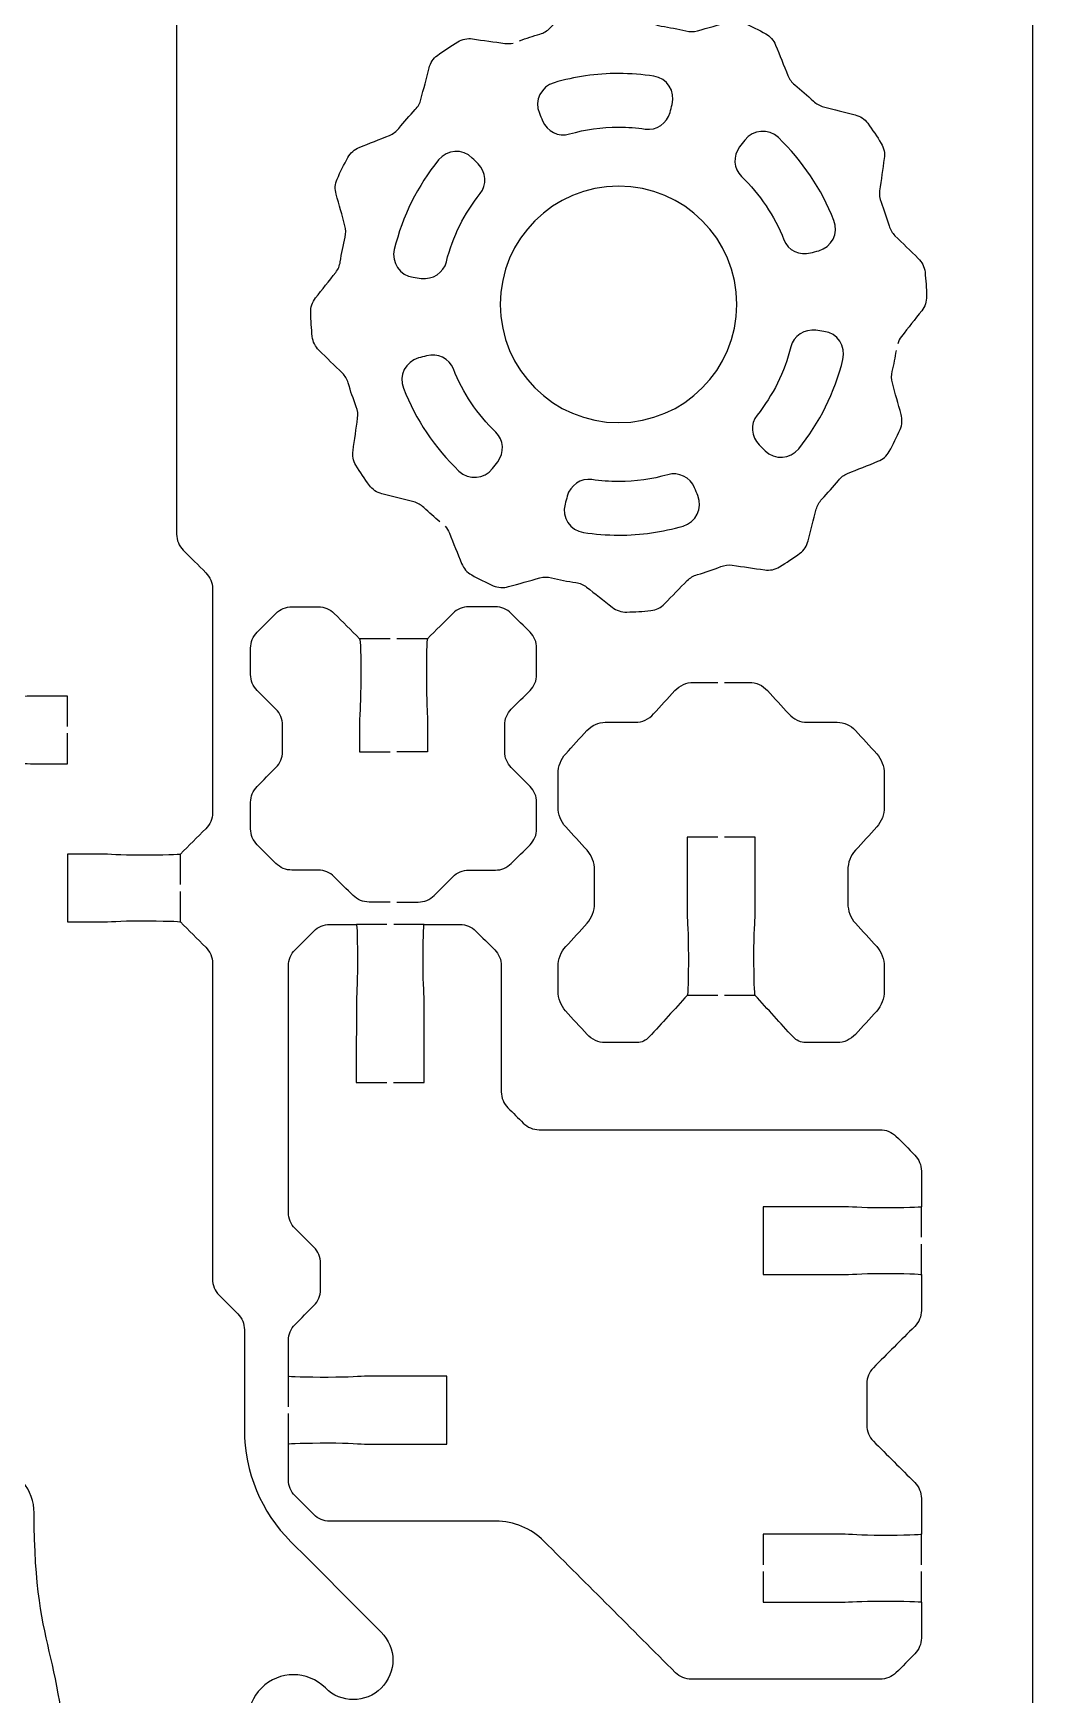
# Model space of a CAD drawing. Extents: x 0 to 265, y 230 to 450.
# Drawn here: x 220.8 to 265, y 284.6 to 358.2 of the extents above; entities that cross this region are included whole.
import ezdxf

# ---------------------------------------------------------------- set-up
doc = ezdxf.new("R2010")
doc.units = 0
doc.header["$MEASUREMENT"] = 0
doc.layers.add('DEFAULT', color=18, linetype='CONTINUOUS')

msp = doc.modelspace()

# ---------------------------------------------------------------- linework, layer by layer
at = {"layer": 'DEFAULT', "color": 1}
for points in [[(265, 242.15), (265, 437.85)], [(236.569, 331.361), (235.218, 331.361)], [(238.22, 331.361), (236.869, 331.361)], [(227.291, 320.478), (227.291, 321.829)], [(227.291, 318.827), (227.291, 320.178)], [(236.425, 318.714), (235.073, 318.714)], [(238.072, 318.714), (236.724, 318.714)], [(251.065, 315.574), (249.714, 315.574)], [(252.716, 315.574), (251.365, 315.574)], [(260.071, 304.864), (260.071, 306.215)], [(260.071, 303.213), (260.071, 304.564)], [(232.071, 297.364), (232.071, 298.715)], [(232.071, 295.713), (232.071, 297.064)], [(260.071, 290.368), (260.071, 291.719)], [(260.071, 288.717), (260.071, 290.068)]]:
    msp.add_lwpolyline(points, dxfattribs=at)
for points, knots in [([(222.289, 327.477), (222.289, 327.926), (222.289, 328.375), (222.289, 328.824), (221.79, 328.824), (221.292, 328.824), (220.793, 328.824), (220.458, 328.831), (220.006, 328.775), (219.04, 328.775), (218.077, 328.775), (217.29, 328.803), (217.29, 328.828), (216.916, 329.201), (216.542, 329.573), (216.168, 329.946), (215.981, 330.137), (215.875, 330.391), (215.875, 330.655), (215.876, 339.297), (215.878, 347.939), (215.879, 356.581), (215.879, 358.736), (215.007, 360.793), (213.473, 362.303), (211.645, 364.099), (210.693, 366.603), (210.693, 369.165), (210.693, 375.245), (210.693, 381.326), (210.693, 387.407), (210.693, 396.237), (220.214, 405.945), (220.211, 411.731), (220.214, 412.38), (220.214, 420.229), (220.211, 422.131), (220.211, 422.399), (220.317, 422.649), (220.504, 422.84), (220.539, 422.874), (220.574, 422.908), (220.61, 422.942), (220.797, 423.132), (221.051, 423.238), (221.319, 423.238), (225.249, 423.238), (229.179, 423.238), (233.108, 423.238), (233.373, 423.238), (233.627, 423.132), (233.814, 422.945), (233.849, 422.91), (233.885, 422.875), (233.92, 422.84), (234.107, 422.653), (234.213, 422.399), (234.213, 422.131), (234.213, 421.165), (234.213, 420.2), (234.213, 419.234), (234.206, 419.206), (233.426, 419.185), (232.463, 419.181), (231.496, 419.185), (231.052, 419.234), (230.713, 419.234), (229.548, 419.234), (228.382, 419.234), (227.217, 419.234), (227.217, 418.784), (227.217, 418.334), (227.217, 417.883)], [0, 0, 0, 0, 3.82, 3.82, 3.82, 8.06, 8.06, 8.06, 9.06, 9.06, 9.06, 10.06, 10.06, 10.06, 14.550134, 14.550134, 14.550134, 15.550134, 15.550134, 15.550134, 89.040134, 89.040134, 89.040134, 90.040134, 90.040134, 90.040134, 91.040134, 91.040134, 91.040134, 142.750134, 142.750134, 142.750134, 143.750134, 143.750134, 143.750134, 144.750134, 144.750134, 144.750134, 145.750134, 145.750134, 145.750134, 146.167387, 146.167387, 146.167387, 147.167387, 147.167387, 147.167387, 180.587387, 180.587387, 180.587387, 181.587387, 181.587387, 181.587387, 182.011651, 182.011651, 182.011651, 183.011651, 183.011651, 183.011651, 191.221651, 191.221651, 191.221651, 192.221651, 192.221651, 192.221651, 193.221651, 193.221651, 193.221651, 203.131651, 203.131651, 203.131651, 206.961651, 206.961651, 206.961651, 206.961651]), ([(227.214, 417.583), (227.214, 417.133), (227.214, 416.683), (227.214, 416.232), (228.38, 416.232), (229.547, 416.232), (230.713, 416.232), (231.048, 416.232), (231.496, 416.282), (232.466, 416.282), (233.433, 416.278), (234.216, 416.26), (234.216, 416.229), (234.216, 414.73), (234.216, 413.232), (234.216, 411.734), (234.209, 411.702), (233.43, 411.685), (232.463, 411.685), (231.496, 411.685), (231.048, 411.734), (230.713, 411.734), (229.547, 411.734), (228.38, 411.734), (227.214, 411.734), (227.214, 410.733), (227.214, 409.733), (227.214, 408.732), (228.381, 408.732), (229.549, 408.732), (230.717, 408.732), (231.048, 408.732), (231.496, 408.781), (232.463, 408.781), (233.433, 408.781), (234.216, 408.757), (234.216, 408.732), (234.216, 402.368), (222.31, 391.912), (222.31, 388.909), (222.299, 388.881), (221.52, 388.86), (220.56, 388.857), (219.594, 388.86), (219.146, 388.909), (218.81, 388.909), (218.309, 388.909), (217.809, 388.909), (217.308, 388.909), (217.309, 387.909), (217.31, 386.908), (217.311, 385.907), (217.81, 385.907), (218.308, 385.907), (218.807, 385.907), (219.146, 385.907), (219.594, 385.957), (220.56, 385.953), (221.523, 385.957), (222.306, 385.939), (222.306, 385.907), (222.68, 385.533), (223.054, 385.159), (223.428, 384.786), (223.615, 384.595), (223.721, 384.341), (223.721, 384.076), (223.722, 378.788), (223.723, 373.5), (223.725, 368.212), (223.725, 366.663), (224.345, 365.178), (225.45, 364.088), (226.554, 362.998), (227.122, 361.474), (227.122, 359.922), (227.122, 351.944), (227.122, 343.967), (227.122, 335.989), (227.122, 335.725), (227.228, 335.467), (227.415, 335.28), (227.747, 334.947), (228.08, 334.615), (228.413, 334.282), (228.6, 334.095), (228.706, 333.841), (228.706, 333.576), (228.706, 330.27), (228.706, 326.963), (228.706, 323.656), (228.706, 323.392), (228.6, 323.138), (228.413, 322.947), (228.039, 322.574), (227.665, 322.202), (227.291, 321.829), (227.284, 321.797), (226.505, 321.779), (225.538, 321.779), (224.571, 321.779), (224.123, 321.825), (223.788, 321.829), (223.29, 321.829), (222.791, 321.829), (222.292, 321.829), (222.291, 320.828), (222.29, 319.827), (222.289, 318.827), (222.79, 318.825), (223.291, 318.824), (223.792, 318.823), (224.123, 318.823), (224.571, 318.876), (225.538, 318.876), (226.508, 318.876), (227.291, 318.851), (227.291, 318.827), (227.665, 318.453), (228.039, 318.079), (228.413, 317.705), (228.6, 317.514), (228.706, 317.26), (228.706, 316.996), (228.706, 312.336), (228.706, 307.675), (228.706, 303.015), (228.706, 302.751), (228.812, 302.497), (228.999, 302.31), (229.275, 302.033), (229.551, 301.757), (229.828, 301.481), (230.015, 301.29), (230.12, 301.036), (230.12, 300.771), (230.12, 299.295), (230.12, 297.818), (230.12, 296.341), (230.12, 294.485), (230.858, 292.707), (232.17, 291.391), (233.505, 290.056), (234.839, 288.722), (236.174, 287.387), (236.859, 286.703), (236.859, 285.599), (236.174, 284.911), (235.493, 284.233), (234.386, 284.23), (233.701, 284.914), (232.918, 285.697), (231.652, 285.697), (230.872, 284.911), (230.092, 284.131), (230.096, 282.868), (230.872, 282.085), (231.616, 281.34), (232.287, 280.815), (232.287, 279.245), (232.279, 279.213), (231.503, 279.196), (230.537, 279.196), (229.57, 279.196), (229.122, 279.241), (228.787, 279.245), (228.288, 279.244), (227.79, 279.243), (227.291, 279.241), (227.291, 278.791), (227.291, 278.341), (227.291, 277.89)], [0, 0, 0, 0, 3.83, 3.83, 3.83, 13.75, 13.75, 13.75, 14.75, 14.75, 14.75, 15.75, 15.75, 15.75, 28.49, 28.49, 28.49, 29.49, 29.49, 29.49, 30.49, 30.49, 30.49, 40.41, 40.41, 40.41, 48.92, 48.92, 48.92, 58.85, 58.85, 58.85, 59.85, 59.85, 59.85, 60.85, 60.85, 60.85, 61.85, 61.85, 61.85, 62.85, 62.85, 62.85, 63.85, 63.85, 63.85, 68.11, 68.11, 68.11, 76.620006, 76.620006, 76.620006, 80.860006, 80.860006, 80.860006, 81.860006, 81.860006, 81.860006, 82.860006, 82.860006, 82.860006, 87.357205, 87.357205, 87.357205, 88.357205, 88.357205, 88.357205, 133.327206, 133.327206, 133.327206, 134.327206, 134.327206, 134.327206, 135.327206, 135.327206, 135.327206, 203.167206, 203.167206, 203.167206, 204.167206, 204.167206, 204.167206, 208.16943, 208.16943, 208.16943, 209.16943, 209.16943, 209.16943, 237.28943, 237.28943, 237.28943, 238.28943, 238.28943, 238.28943, 242.779564, 242.779564, 242.779564, 243.779564, 243.779564, 243.779564, 244.779564, 244.779564, 244.779564, 249.019564, 249.019564, 249.019564, 257.52957, 257.52957, 257.52957, 261.789582, 261.789582, 261.789582, 262.789582, 262.789582, 262.789582, 263.789582, 263.789582, 263.789582, 268.286781, 268.286781, 268.286781, 269.286781, 269.286781, 269.286781, 308.916781, 308.916781, 308.916781, 309.916781, 309.916781, 309.916781, 313.240183, 313.240183, 313.240183, 314.240183, 314.240183, 314.240183, 326.800183, 326.800183, 326.800183, 327.800183, 327.800183, 327.800183, 343.851507, 343.851507, 343.851507, 344.851507, 344.851507, 344.851507, 345.851507, 345.851507, 345.851507, 346.851507, 346.851507, 346.851507, 347.851507, 347.851507, 347.851507, 348.851507, 348.851507, 348.851507, 349.851507, 349.851507, 349.851507, 350.851507, 350.851507, 350.851507, 355.091518, 355.091518, 355.091518, 358.921518, 358.921518, 358.921518, 358.921518]), ([(242.298, 357.83), (242.591, 357.943), (242.891, 358.041), (243.198, 358.13), (243.36, 358.179), (243.512, 358.267), (243.635, 358.387), (243.973, 358.733), (244.31, 359.079), (244.648, 359.424), (244.807, 359.59), (245.022, 359.696), (245.251, 359.721), (245.604, 359.759), (245.96, 359.781), (246.32, 359.791), (246.549, 359.798), (246.779, 359.717), (246.959, 359.572), (247.336, 359.276), (247.714, 358.98), (248.091, 358.683), (248.229, 358.574), (248.391, 358.507), (248.564, 358.482), (248.931, 358.426), (249.294, 358.355), (249.65, 358.267), (249.82, 358.225), (249.996, 358.225), (250.162, 358.274), (250.625, 358.404), (251.088, 358.533), (251.552, 358.662), (251.774, 358.726), (252.014, 358.712), (252.222, 358.616), (252.55, 358.472), (252.871, 358.313), (253.185, 358.14), (253.383, 358.031), (253.538, 357.854), (253.623, 357.643), (253.804, 357.192), (253.985, 356.742), (254.166, 356.292), (254.229, 356.133), (254.335, 355.995), (254.469, 355.886), (254.755, 355.657), (255.034, 355.417), (255.298, 355.159), (255.425, 355.043), (255.573, 354.955), (255.743, 354.912), (256.207, 354.794), (256.672, 354.675), (257.136, 354.556), (257.362, 354.5), (257.563, 354.369), (257.697, 354.182), (257.909, 353.893), (258.11, 353.593), (258.297, 353.286), (258.417, 353.088), (258.463, 352.856), (258.427, 352.626), (258.36, 352.149), (258.293, 351.671), (258.226, 351.194), (258.202, 351.025), (258.226, 350.852), (258.286, 350.69), (258.42, 350.347), (258.54, 349.998), (258.646, 349.642), (258.692, 349.476), (258.78, 349.324), (258.904, 349.204), (259.247, 348.869), (259.59, 348.534), (259.934, 348.199), (260.1, 348.037), (260.209, 347.825), (260.234, 347.596), (260.269, 347.243), (260.294, 346.883), (260.301, 346.523), (260.308, 346.29), (260.227, 346.065), (260.085, 345.881), (259.788, 345.504), (259.49, 345.126), (259.193, 344.749), (259.119, 344.654), (259.062, 344.541), (259.027, 344.424)], [0, 0, 0, 0, 1, 1, 1, 2, 2, 2, 6.108589, 6.108589, 6.108589, 7.108589, 7.108589, 7.108589, 8.108589, 8.108589, 8.108589, 9.108589, 9.108589, 9.108589, 13.189581, 13.189581, 13.189581, 14.189581, 14.189581, 14.189581, 15.189581, 15.189581, 15.189581, 16.189581, 16.189581, 16.189581, 20.280253, 20.280253, 20.280253, 21.280253, 21.280253, 21.280253, 22.280253, 22.280253, 22.280253, 23.280253, 23.280253, 23.280253, 27.408267, 27.408267, 27.408267, 28.408267, 28.408267, 28.408267, 29.408267, 29.408267, 29.408267, 30.408267, 30.408267, 30.408267, 34.48535, 34.48535, 34.48535, 35.48535, 35.48535, 35.48535, 36.48535, 36.48535, 36.48535, 37.48535, 37.48535, 37.48535, 41.585167, 41.585167, 41.585167, 42.585167, 42.585167, 42.585167, 43.585167, 43.585167, 43.585167, 44.585167, 44.585167, 44.585167, 48.665473, 48.665473, 48.665473, 49.665473, 49.665473, 49.665473, 50.665473, 50.665473, 50.665473, 51.665473, 51.665473, 51.665473, 55.752648, 55.752648, 55.752648, 56.752648, 56.752648, 56.752648, 56.752648]), ([(238.771, 336.536), (238.524, 336.741), (238.284, 336.952), (238.054, 337.171), (237.927, 337.291), (237.779, 337.379), (237.61, 337.422), (237.142, 337.54), (236.674, 337.659), (236.206, 337.778), (235.984, 337.834), (235.786, 337.965), (235.649, 338.152), (235.44, 338.441), (235.239, 338.737), (235.052, 339.044), (234.936, 339.238), (234.894, 339.471), (234.925, 339.697), (234.994, 340.173), (235.062, 340.649), (235.13, 341.126), (235.155, 341.299), (235.13, 341.471), (235.07, 341.63), (234.936, 341.976), (234.816, 342.325), (234.71, 342.685), (234.664, 342.851), (234.576, 343.003), (234.453, 343.122), (234.108, 343.459), (233.763, 343.795), (233.419, 344.131), (233.253, 344.294), (233.144, 344.509), (233.123, 344.738), (233.084, 345.091), (233.059, 345.447), (233.052, 345.804), (233.045, 346.036), (233.126, 346.262), (233.267, 346.446), (233.565, 346.823), (233.862, 347.201), (234.16, 347.578), (234.269, 347.716), (234.336, 347.878), (234.361, 348.047), (234.417, 348.414), (234.488, 348.781), (234.576, 349.137), (234.618, 349.307), (234.618, 349.48), (234.569, 349.645), (234.44, 350.111), (234.31, 350.577), (234.181, 351.042), (234.117, 351.261), (234.128, 351.497), (234.223, 351.706), (234.368, 352.037), (234.527, 352.358), (234.7, 352.672), (234.809, 352.873), (234.989, 353.025), (235.2, 353.11), (235.646, 353.288), (236.092, 353.467), (236.537, 353.646), (236.7, 353.713), (236.841, 353.819), (236.95, 353.956), (237.18, 354.242), (237.427, 354.521), (237.68, 354.789), (237.8, 354.912), (237.889, 355.064), (237.931, 355.233), (238.051, 355.699), (238.171, 356.165), (238.291, 356.63), (238.347, 356.853), (238.474, 357.05), (238.658, 357.184), (238.951, 357.399), (239.25, 357.6), (239.557, 357.787), (239.755, 357.907), (239.988, 357.95), (240.213, 357.918), (240.69, 357.85), (241.166, 357.782), (241.642, 357.713), (241.766, 357.696), (241.893, 357.703), (242.016, 357.731)], [0, 0, 0, 0, 1, 1, 1, 2, 2, 2, 6.106154, 6.106154, 6.106154, 7.106154, 7.106154, 7.106154, 8.106154, 8.106154, 8.106154, 9.106154, 9.106154, 9.106154, 13.197474, 13.197474, 13.197474, 14.197474, 14.197474, 14.197474, 15.197474, 15.197474, 15.197474, 16.197474, 16.197474, 16.197474, 20.291921, 20.291921, 20.291921, 21.291921, 21.291921, 21.291921, 22.291921, 22.291921, 22.291921, 23.291921, 23.291921, 23.291921, 27.379097, 27.379097, 27.379097, 28.379097, 28.379097, 28.379097, 29.379097, 29.379097, 29.379097, 30.379097, 30.379097, 30.379097, 34.489036, 34.489036, 34.489036, 35.489036, 35.489036, 35.489036, 36.489036, 36.489036, 36.489036, 37.489036, 37.489036, 37.489036, 41.572478, 41.572478, 41.572478, 42.572478, 42.572478, 42.572478, 43.572478, 43.572478, 43.572478, 44.572478, 44.572478, 44.572478, 48.661732, 48.661732, 48.661732, 49.661732, 49.661732, 49.661732, 50.661732, 50.661732, 50.661732, 51.661732, 51.661732, 51.661732, 55.753052, 55.753052, 55.753052, 56.753052, 56.753052, 56.753052, 56.753052]), ([(248.234, 356.266), (248.822, 356.176), (249.201, 355.592), (249.047, 355.017), (249.015, 354.897), (248.982, 354.777), (248.95, 354.657), (248.82, 354.173), (248.351, 353.852), (247.854, 353.926), (247.471, 353.984), (247.078, 354.013), (246.678, 354.013), (245.924, 354.013), (245.195, 353.908), (244.505, 353.708), (244.019, 353.567), (243.505, 353.818), (243.312, 354.286), (243.264, 354.401), (243.217, 354.516), (243.169, 354.631), (242.94, 355.185), (243.247, 355.81), (243.822, 355.978), (244.729, 356.243), (245.686, 356.384), (246.678, 356.384), (247.207, 356.384), (247.727, 356.344), (248.234, 356.266)], [1, 1, 1, 1, 2, 2, 2, 3.054936, 3.054936, 3.054936, 4.054936, 4.054936, 4.054936, 5.054936, 5.054936, 5.054936, 6.054936, 6.054936, 6.054936, 7.054936, 7.054936, 7.054936, 8.112171, 8.112171, 8.112171, 9.112171, 9.112171, 9.112171, 10.112171, 10.112171, 10.112171, 11.112171, 11.112171, 11.112171, 11.112171]), ([(253.746, 353.544), (254.811, 352.524), (255.655, 351.275), (256.2, 349.875), (256.418, 349.317), (256.107, 348.692), (255.528, 348.537), (255.41, 348.505), (255.291, 348.473), (255.172, 348.442), (254.688, 348.312), (254.169, 348.554), (253.987, 349.022), (253.571, 350.09), (252.926, 351.045), (252.112, 351.826), (251.751, 352.172), (251.724, 352.742), (252.029, 353.139), (252.104, 353.237), (252.179, 353.335), (252.254, 353.433), (252.619, 353.907), (253.314, 353.957), (253.746, 353.544)], [1, 1, 1, 1, 2, 2, 2, 3, 3, 3, 4.0445, 4.0445, 4.0445, 5.0445, 5.0445, 5.0445, 6.0445, 6.0445, 6.0445, 7.0445, 7.0445, 7.0445, 8.095764, 8.095764, 8.095764, 9.095764, 9.095764, 9.095764, 9.095764]), ([(240.2, 352.642), (240.287, 352.555), (240.375, 352.467), (240.462, 352.38), (240.816, 352.026), (240.863, 351.458), (240.55, 351.067), (239.851, 350.195), (239.335, 349.171), (239.058, 348.053), (238.936, 347.56), (238.448, 347.249), (237.945, 347.315), (237.828, 347.33), (237.71, 347.346), (237.593, 347.361), (236.999, 347.439), (236.609, 348.018), (236.752, 348.6), (237.11, 350.07), (237.788, 351.415), (238.708, 352.559), (239.082, 353.024), (239.778, 353.065), (240.2, 352.642)], [0, 0, 0, 0, 1.050761, 1.050761, 1.050761, 2.050761, 2.050761, 2.050761, 3.050761, 3.050761, 3.050761, 4.050761, 4.050761, 4.050761, 5.055339, 5.055339, 5.055339, 6.055339, 6.055339, 6.055339, 7.055339, 7.055339, 7.055339, 8.055339, 8.055339, 8.055339, 8.055339]), ([(251.91, 346.164), (251.91, 343.275), (249.567, 340.929), (246.678, 340.929), (243.785, 340.929), (241.443, 343.275), (241.443, 346.164), (241.443, 349.057), (243.785, 351.399), (246.678, 351.399), (249.567, 351.399), (251.91, 349.057), (251.91, 346.164)], [1, 1, 1, 1, 2, 2, 2, 3, 3, 3, 4, 4, 4, 5, 5, 5, 5]), ([(255.408, 345.015), (255.526, 345), (255.644, 344.984), (255.761, 344.969), (256.355, 344.89), (256.744, 344.312), (256.602, 343.73), (256.243, 342.259), (255.566, 340.913), (254.648, 339.769), (254.274, 339.304), (253.579, 339.263), (253.156, 339.685), (253.068, 339.773), (252.98, 339.861), (252.892, 339.949), (252.537, 340.302), (252.49, 340.871), (252.803, 341.262), (253.502, 342.135), (254.018, 343.16), (254.295, 344.279), (254.416, 344.771), (254.905, 345.082), (255.408, 345.015)], [0, 0, 0, 0, 1.010657, 1.010657, 1.010657, 2.010657, 2.010657, 2.010657, 3.010657, 3.010657, 3.010657, 4.010657, 4.010657, 4.010657, 5.069198, 5.069198, 5.069198, 6.069198, 6.069198, 6.069198, 7.069198, 7.069198, 7.069198, 8.069198, 8.069198, 8.069198, 8.069198]), ([(239.611, 338.787), (238.544, 339.806), (237.699, 341.055), (237.155, 342.454), (236.938, 343.012), (237.248, 343.636), (237.827, 343.792), (237.945, 343.823), (238.063, 343.855), (238.181, 343.887), (238.665, 344.016), (239.185, 343.774), (239.368, 343.307), (239.785, 342.24), (240.43, 341.287), (241.244, 340.506), (241.605, 340.16), (241.632, 339.59), (241.328, 339.193), (241.252, 339.095), (241.177, 338.997), (241.101, 338.898), (240.737, 338.424), (240.043, 338.374), (239.611, 338.787)], [1, 1, 1, 1, 2, 2, 2, 3, 3, 3, 4.038446, 4.038446, 4.038446, 5.038446, 5.038446, 5.038446, 6.038446, 6.038446, 6.038446, 7.038446, 7.038446, 7.038446, 8.091905, 8.091905, 8.091905, 9.091905, 9.091905, 9.091905, 9.091905]), ([(238.996, 336.339), (239.081, 336.25), (239.145, 336.148), (239.19, 336.035), (239.37, 335.587), (239.55, 335.139), (239.73, 334.691), (239.815, 334.476), (239.97, 334.296), (240.175, 334.187), (240.485, 334.017), (240.803, 333.859), (241.131, 333.71), (241.342, 333.619), (241.582, 333.605), (241.804, 333.668), (242.269, 333.797), (242.733, 333.927), (243.198, 334.056), (243.364, 334.102), (243.537, 334.102), (243.702, 334.063), (244.059, 333.975), (244.422, 333.904), (244.789, 333.851), (244.962, 333.823), (245.124, 333.756), (245.258, 333.65), (245.638, 333.353), (246.018, 333.055), (246.398, 332.758), (246.578, 332.613), (246.807, 332.536), (247.036, 332.543), (247.396, 332.55), (247.752, 332.574), (248.105, 332.61), (248.334, 332.634), (248.55, 332.744), (248.708, 332.91), (249.043, 333.253), (249.379, 333.596), (249.714, 333.94), (249.837, 334.063), (249.992, 334.155), (250.162, 334.201), (250.515, 334.303), (250.86, 334.419), (251.195, 334.553), (251.361, 334.617), (251.534, 334.642), (251.707, 334.617), (252.184, 334.548), (252.662, 334.478), (253.139, 334.409), (253.365, 334.377), (253.601, 334.423), (253.795, 334.543), (254.106, 334.73), (254.406, 334.931), (254.698, 335.146), (254.882, 335.28), (255.009, 335.478), (255.065, 335.7), (255.184, 336.167), (255.303, 336.634), (255.422, 337.101), (255.464, 337.266), (255.552, 337.418), (255.672, 337.542), (255.926, 337.81), (256.17, 338.088), (256.402, 338.374), (256.508, 338.508), (256.646, 338.614), (256.805, 338.677), (257.254, 338.857), (257.703, 339.037), (258.152, 339.217), (258.364, 339.302), (258.544, 339.454), (258.653, 339.655), (258.826, 339.969), (258.985, 340.293), (259.133, 340.625), (259.225, 340.833), (259.239, 341.069), (259.175, 341.292), (259.046, 341.756), (258.917, 342.221), (258.787, 342.685), (258.741, 342.851), (258.741, 343.027), (258.78, 343.197), (258.858, 343.503), (258.921, 343.814), (258.967, 344.128)], [0, 0, 0, 0, 1, 1, 1, 5.105728, 5.105728, 5.105728, 6.105728, 6.105728, 6.105728, 7.105728, 7.105728, 7.105728, 8.105728, 8.105728, 8.105728, 12.206033, 12.206033, 12.206033, 13.206033, 13.206033, 13.206033, 14.206033, 14.206033, 14.206033, 15.206033, 15.206033, 15.206033, 19.308934, 19.308934, 19.308934, 20.308934, 20.308934, 20.308934, 21.308934, 21.308934, 21.308934, 22.308934, 22.308934, 22.308934, 26.38924, 26.38924, 26.38924, 27.38924, 27.38924, 27.38924, 28.38924, 28.38924, 28.38924, 29.38924, 29.38924, 29.38924, 33.491886, 33.491886, 33.491886, 34.491886, 34.491886, 34.491886, 35.491886, 35.491886, 35.491886, 36.491886, 36.491886, 36.491886, 40.588348, 40.588348, 40.588348, 41.588348, 41.588348, 41.588348, 42.588348, 42.588348, 42.588348, 43.588348, 43.588348, 43.588348, 47.703357, 47.703357, 47.703357, 48.703357, 48.703357, 48.703357, 49.703357, 49.703357, 49.703357, 50.703357, 50.703357, 50.703357, 54.803662, 54.803662, 54.803662, 55.803662, 55.803662, 55.803662, 56.803662, 56.803662, 56.803662, 56.803662]), ([(245.119, 336.066), (244.531, 336.156), (244.152, 336.74), (244.306, 337.315), (244.338, 337.435), (244.37, 337.554), (244.402, 337.673), (244.532, 338.157), (245.001, 338.479), (245.497, 338.405), (245.882, 338.347), (246.277, 338.318), (246.678, 338.318), (247.43, 338.318), (248.159, 338.425), (248.848, 338.623), (249.335, 338.763), (249.847, 338.511), (250.04, 338.044), (250.088, 337.928), (250.136, 337.813), (250.183, 337.697), (250.413, 337.143), (250.104, 336.516), (249.528, 336.349), (248.623, 336.088), (247.666, 335.948), (246.678, 335.948), (246.149, 335.948), (245.628, 335.988), (245.119, 336.066)], [1, 1, 1, 1, 2, 2, 2, 3.050813, 3.050813, 3.050813, 4.050813, 4.050813, 4.050813, 5.050813, 5.050813, 5.050813, 6.050813, 6.050813, 6.050813, 7.050813, 7.050813, 7.050813, 8.112509, 8.112509, 8.112509, 9.112509, 9.112509, 9.112509, 10.112509, 10.112509, 10.112509, 11.112509, 11.112509, 11.112509, 11.112509]), ([(236.569, 319.705), (236.258, 319.705), (235.946, 319.705), (235.634, 319.705), (235.37, 319.705), (235.112, 319.811), (234.925, 319.998), (234.649, 320.274), (234.373, 320.551), (234.096, 320.827), (233.909, 321.014), (233.655, 321.12), (233.391, 321.12), (233.001, 321.12), (232.612, 321.12), (232.223, 321.12), (231.958, 321.12), (231.701, 321.226), (231.514, 321.413), (231.238, 321.689), (230.961, 321.965), (230.685, 322.242), (230.498, 322.429), (230.392, 322.683), (230.392, 322.951), (230.392, 323.341), (230.392, 323.731), (230.392, 324.122), (230.392, 324.386), (230.498, 324.64), (230.685, 324.827), (230.961, 325.104), (231.238, 325.38), (231.514, 325.656), (231.701, 325.843), (231.807, 326.097), (231.807, 326.366), (231.807, 326.756), (231.807, 327.146), (231.807, 327.537), (231.807, 327.801), (231.701, 328.055), (231.514, 328.242), (231.238, 328.519), (230.961, 328.795), (230.685, 329.071), (230.498, 329.258), (230.392, 329.512), (230.392, 329.78), (230.392, 330.17), (230.392, 330.559), (230.392, 330.948), (230.392, 331.213), (230.498, 331.467), (230.685, 331.654), (230.961, 331.93), (231.238, 332.206), (231.514, 332.483), (231.701, 332.67), (231.958, 332.775), (232.223, 332.775), (232.612, 332.775), (233.001, 332.775), (233.391, 332.775), (233.655, 332.775), (233.909, 332.67), (234.096, 332.483), (234.47, 332.109), (234.844, 331.735), (235.218, 331.361), (235.257, 331.322), (235.271, 330.578), (235.271, 329.611), (235.271, 328.644), (235.218, 327.953), (235.218, 327.861), (235.218, 327.362), (235.218, 326.862), (235.218, 326.362), (235.668, 326.362), (236.119, 326.362), (236.569, 326.362)], [0, 0, 0, 0, 2.65, 2.65, 2.65, 3.65, 3.65, 3.65, 6.973402, 6.973402, 6.973402, 7.973402, 7.973402, 7.973402, 11.283402, 11.283402, 11.283402, 12.283402, 12.283402, 12.283402, 15.606804, 15.606804, 15.606804, 16.606804, 16.606804, 16.606804, 19.926804, 19.926804, 19.926804, 20.926804, 20.926804, 20.926804, 24.250206, 24.250206, 24.250206, 25.250206, 25.250206, 25.250206, 28.570206, 28.570206, 28.570206, 29.570206, 29.570206, 29.570206, 32.893607, 32.893607, 32.893607, 33.893607, 33.893607, 33.893607, 37.203607, 37.203607, 37.203607, 38.203607, 38.203607, 38.203607, 41.527009, 41.527009, 41.527009, 42.527009, 42.527009, 42.527009, 45.837009, 45.837009, 45.837009, 46.837009, 46.837009, 46.837009, 51.334208, 51.334208, 51.334208, 52.334208, 52.334208, 52.334208, 53.334208, 53.334208, 53.334208, 57.584208, 57.584208, 57.584208, 61.414208, 61.414208, 61.414208, 61.414208]), ([(236.869, 319.705), (237.182, 319.705), (237.495, 319.705), (237.808, 319.705), (238.072, 319.705), (238.326, 319.811), (238.513, 319.998), (238.789, 320.274), (239.066, 320.551), (239.342, 320.827), (239.529, 321.014), (239.787, 321.12), (240.051, 321.12), (240.442, 321.12), (240.832, 321.12), (241.222, 321.12), (241.487, 321.12), (241.741, 321.226), (241.928, 321.413), (242.204, 321.689), (242.481, 321.965), (242.757, 322.242), (242.944, 322.429), (243.05, 322.683), (243.05, 322.951), (243.05, 323.341), (243.05, 323.731), (243.05, 324.122), (243.05, 324.386), (242.944, 324.64), (242.757, 324.827), (242.481, 325.104), (242.204, 325.38), (241.928, 325.656), (241.741, 325.843), (241.635, 326.097), (241.635, 326.366), (241.635, 326.756), (241.635, 327.146), (241.635, 327.537), (241.635, 327.801), (241.741, 328.055), (241.928, 328.242), (242.204, 328.519), (242.481, 328.795), (242.757, 329.071), (242.944, 329.258), (243.05, 329.512), (243.05, 329.78), (243.05, 330.17), (243.05, 330.559), (243.05, 330.948), (243.05, 331.213), (242.944, 331.467), (242.757, 331.654), (242.481, 331.93), (242.204, 332.206), (241.928, 332.483), (241.741, 332.67), (241.487, 332.775), (241.222, 332.775), (240.832, 332.775), (240.442, 332.775), (240.051, 332.775), (239.787, 332.775), (239.529, 332.67), (239.342, 332.483), (238.968, 332.109), (238.594, 331.735), (238.22, 331.361), (238.185, 331.322), (238.171, 330.578), (238.171, 329.611), (238.171, 328.644), (238.22, 327.953), (238.22, 327.861), (238.22, 327.362), (238.22, 326.862), (238.22, 326.362), (237.77, 326.362), (237.319, 326.362), (236.869, 326.362)], [0, 0, 0, 0, 2.66, 2.66, 2.66, 3.66, 3.66, 3.66, 6.983402, 6.983402, 6.983402, 7.983402, 7.983402, 7.983402, 11.303402, 11.303402, 11.303402, 12.303402, 12.303402, 12.303402, 15.626804, 15.626804, 15.626804, 16.626804, 16.626804, 16.626804, 19.946804, 19.946804, 19.946804, 20.946804, 20.946804, 20.946804, 24.270206, 24.270206, 24.270206, 25.270206, 25.270206, 25.270206, 28.590206, 28.590206, 28.590206, 29.590206, 29.590206, 29.590206, 32.913607, 32.913607, 32.913607, 33.913607, 33.913607, 33.913607, 37.223607, 37.223607, 37.223607, 38.223607, 38.223607, 38.223607, 41.547009, 41.547009, 41.547009, 42.547009, 42.547009, 42.547009, 45.867009, 45.867009, 45.867009, 46.867009, 46.867009, 46.867009, 51.364208, 51.364208, 51.364208, 52.364208, 52.364208, 52.364208, 53.364208, 53.364208, 53.364208, 57.614208, 57.614208, 57.614208, 61.444208, 61.444208, 61.444208, 61.444208]), ([(251.065, 322.573), (250.615, 322.573), (250.164, 322.573), (249.714, 322.573), (249.714, 321.407), (249.714, 320.24), (249.714, 319.074), (249.714, 318.982), (249.763, 318.29), (249.763, 317.324), (249.763, 316.357), (249.742, 315.574), (249.714, 315.574), (249.153, 314.96), (248.592, 314.346), (248.031, 313.733), (247.886, 313.574), (247.692, 313.486), (247.488, 313.486), (247.019, 313.486), (246.549, 313.486), (246.08, 313.486), (245.78, 313.486), (245.491, 313.616), (245.279, 313.849), (244.963, 314.195), (244.647, 314.54), (244.33, 314.886), (244.119, 315.119), (243.999, 315.436), (243.999, 315.765), (243.999, 316.127), (243.999, 316.489), (243.999, 316.851), (243.999, 317.183), (244.119, 317.497), (244.334, 317.733), (244.649, 318.078), (244.964, 318.422), (245.279, 318.767), (245.491, 319.003), (245.611, 319.321), (245.611, 319.652), (245.611, 320.14), (245.611, 320.628), (245.611, 321.116), (245.611, 321.448), (245.491, 321.765), (245.279, 321.998), (244.964, 322.343), (244.649, 322.687), (244.334, 323.032), (244.119, 323.268), (243.999, 323.582), (243.999, 323.914), (243.999, 324.403), (243.999, 324.892), (243.999, 325.381), (243.999, 325.713), (244.122, 326.03), (244.334, 326.267), (244.648, 326.61), (244.962, 326.953), (245.276, 327.297), (245.491, 327.533), (245.78, 327.664), (246.084, 327.664), (246.529, 327.664), (246.975, 327.664), (247.421, 327.664), (247.721, 327.664), (248.01, 327.794), (248.225, 328.031), (248.54, 328.375), (248.855, 328.72), (249.17, 329.064), (249.386, 329.301), (249.675, 329.431), (249.978, 329.431), (250.341, 329.431), (250.703, 329.431), (251.065, 329.431)], [0, 0, 0, 0, 3.83, 3.83, 3.83, 13.75, 13.75, 13.75, 14.75, 14.75, 14.75, 15.75, 15.75, 15.75, 22.82116, 22.82116, 22.82116, 23.82116, 23.82116, 23.82116, 27.81116, 27.81116, 27.81116, 28.81116, 28.81116, 28.81116, 32.796094, 32.796094, 32.796094, 33.796094, 33.796094, 33.796094, 36.876094, 36.876094, 36.876094, 37.876094, 37.876094, 37.876094, 41.8469, 41.8469, 41.8469, 42.8469, 42.8469, 42.8469, 46.9969, 46.9969, 46.9969, 47.9969, 47.9969, 47.9969, 51.967706, 51.967706, 51.967706, 52.967706, 52.967706, 52.967706, 57.127706, 57.127706, 57.127706, 58.127706, 58.127706, 58.127706, 62.084384, 62.084384, 62.084384, 63.084384, 63.084384, 63.084384, 66.874384, 66.874384, 66.874384, 67.874384, 67.874384, 67.874384, 71.84519, 71.84519, 71.84519, 72.84519, 72.84519, 72.84519, 75.92519, 75.92519, 75.92519, 75.92519]), ([(251.365, 329.431), (251.728, 329.431), (252.091, 329.431), (252.455, 329.431), (252.758, 329.431), (253.048, 329.301), (253.263, 329.068), (253.578, 328.722), (253.893, 328.376), (254.208, 328.031), (254.42, 327.794), (254.713, 327.664), (255.012, 327.664), (255.458, 327.664), (255.904, 327.664), (256.349, 327.664), (256.649, 327.664), (256.939, 327.533), (257.15, 327.3), (257.465, 326.956), (257.781, 326.611), (258.096, 326.267), (258.311, 326.03), (258.431, 325.713), (258.431, 325.381), (258.431, 324.892), (258.431, 324.403), (258.431, 323.914), (258.431, 323.582), (258.311, 323.268), (258.099, 323.032), (257.783, 322.687), (257.467, 322.343), (257.15, 321.998), (256.939, 321.765), (256.819, 321.448), (256.819, 321.12), (256.819, 320.631), (256.819, 320.141), (256.819, 319.652), (256.819, 319.321), (256.939, 319.003), (257.15, 318.767), (257.465, 318.422), (257.781, 318.078), (258.096, 317.733), (258.311, 317.497), (258.431, 317.183), (258.431, 316.851), (258.431, 316.49), (258.431, 316.129), (258.431, 315.768), (258.431, 315.436), (258.311, 315.119), (258.096, 314.883), (257.781, 314.538), (257.465, 314.194), (257.15, 313.849), (256.939, 313.616), (256.649, 313.486), (256.349, 313.486), (255.88, 313.486), (255.411, 313.486), (254.942, 313.486), (254.737, 313.486), (254.54, 313.574), (254.395, 313.733), (253.835, 314.346), (253.276, 314.96), (252.716, 315.574), (252.688, 315.574), (252.663, 316.357), (252.663, 317.324), (252.663, 318.29), (252.716, 318.982), (252.716, 319.074), (252.716, 320.24), (252.716, 321.407), (252.716, 322.573), (252.266, 322.573), (251.815, 322.573), (251.365, 322.573)], [0, 0, 0, 0, 3.09, 3.09, 3.09, 4.09, 4.09, 4.09, 8.068191, 8.068191, 8.068191, 9.068191, 9.068191, 9.068191, 12.858191, 12.858191, 12.858191, 13.858191, 13.858191, 13.858191, 17.828997, 17.828997, 17.828997, 18.828997, 18.828997, 18.828997, 22.988997, 22.988997, 22.988997, 23.988997, 23.988997, 23.988997, 27.966559, 27.966559, 27.966559, 28.966559, 28.966559, 28.966559, 33.126559, 33.126559, 33.126559, 34.126559, 34.126559, 34.126559, 38.097365, 38.097365, 38.097365, 39.097365, 39.097365, 39.097365, 42.167365, 42.167365, 42.167365, 43.167365, 43.167365, 43.167365, 47.138171, 47.138171, 47.138171, 48.138171, 48.138171, 48.138171, 52.128171, 52.128171, 52.128171, 53.128171, 53.128171, 53.128171, 60.192588, 60.192588, 60.192588, 61.192588, 61.192588, 61.192588, 62.192588, 62.192588, 62.192588, 72.112588, 72.112588, 72.112588, 75.942588, 75.942588, 75.942588, 75.942588]), ([(227.288, 277.59), (227.288, 277.141), (227.288, 276.692), (227.288, 276.243), (227.787, 276.243), (228.287, 276.243), (228.787, 276.243), (229.122, 276.239), (229.57, 276.292), (230.537, 276.292), (231.461, 276.292), (232.216, 276.271), (232.287, 276.243), (232.287, 275.767), (232.287, 275.29), (232.287, 274.814), (232.287, 273.223), (231.655, 271.699), (230.533, 270.574), (228.675, 268.713), (226.817, 266.853), (224.959, 264.993), (224.772, 264.806), (224.518, 264.703), (224.254, 264.703), (224.203, 264.703), (224.153, 264.703), (224.102, 264.703), (223.838, 264.703), (223.583, 264.806), (223.397, 264.996), (222.879, 265.514), (222.362, 266.031), (221.844, 266.549), (221.844, 266.591), (222.377, 267.155), (223.044, 267.819), (223.725, 268.503), (224.077, 268.785), (224.314, 269.025), (224.668, 269.378), (225.022, 269.731), (225.376, 270.083), (224.668, 270.791), (223.96, 271.499), (223.252, 272.207), (222.898, 271.853), (222.544, 271.499), (222.19, 271.145), (221.957, 270.909), (221.671, 270.56), (220.991, 269.872), (220.32, 269.208), (219.763, 268.679), (219.717, 268.679), (219.034, 269.363), (218.351, 270.046), (217.667, 270.729), (217.48, 270.916), (217.375, 271.17), (217.375, 271.434), (217.375, 271.484), (217.375, 271.533), (217.375, 271.583), (217.375, 271.851), (217.48, 272.105), (217.667, 272.292), (218.914, 273.539), (220.16, 274.787), (221.407, 276.035), (221.971, 276.596), (222.285, 277.358), (222.285, 278.155), (222.285, 278.518), (222.285, 278.882), (222.285, 279.245), (222.285, 286.671), (220.828, 285.99), (220.818, 292.661), (220.818, 293.677), (220.084, 294.587), (219.075, 294.714), (217.858, 294.866), (216.817, 293.921), (216.817, 292.732), (216.817, 291.871), (217.364, 291.137), (218.126, 290.858), (219.04, 290.523), (219.509, 289.507), (219.174, 288.594), (218.877, 287.782), (218.038, 287.274), (217.226, 287.468), (214.933, 288.012), (213.318, 290.255), (213.321, 292.732), (213.321, 299.057), (217.29, 300.898), (217.29, 309.245), (217.29, 310.107), (217.29, 310.969), (217.29, 311.831), (217.29, 312.096), (217.184, 312.35), (216.997, 312.54), (216.721, 312.815), (216.444, 313.09), (216.168, 313.366), (215.981, 313.556), (215.875, 313.81), (215.875, 314.075), (215.876, 317.381), (215.878, 320.688), (215.879, 323.995), (215.879, 324.259), (215.985, 324.513), (216.172, 324.704), (216.546, 325.078), (216.92, 325.452), (217.293, 325.826), (217.301, 325.854), (218.077, 325.875), (219.04, 325.875), (220.01, 325.875), (220.454, 325.829), (220.793, 325.826), (221.292, 325.826), (221.79, 325.826), (222.289, 325.826), (222.289, 326.276), (222.289, 326.727), (222.289, 327.177)], [0, 0, 0, 0, 3.82, 3.82, 3.82, 8.07, 8.07, 8.07, 9.07, 9.07, 9.07, 10.07, 10.07, 10.07, 14.12, 14.12, 14.12, 15.12, 15.12, 15.12, 37.478721, 37.478721, 37.478721, 38.478721, 38.478721, 38.478721, 38.908721, 38.908721, 38.908721, 39.908721, 39.908721, 39.908721, 46.131261, 46.131261, 46.131261, 47.131261, 47.131261, 47.131261, 48.131261, 48.131261, 48.131261, 52.380978, 52.380978, 52.380978, 60.894544, 60.894544, 60.894544, 65.151327, 65.151327, 65.151327, 66.151327, 66.151327, 66.151327, 67.151327, 67.151327, 67.151327, 75.367907, 75.367907, 75.367907, 76.367907, 76.367907, 76.367907, 76.787907, 76.787907, 76.787907, 77.787907, 77.787907, 77.787907, 92.785644, 92.785644, 92.785644, 93.785644, 93.785644, 93.785644, 96.875644, 96.875644, 96.875644, 97.875644, 97.875644, 97.875644, 98.875644, 98.875644, 98.875644, 99.875644, 99.875644, 99.875644, 100.875644, 100.875644, 100.875644, 101.875644, 101.875644, 101.875644, 102.875644, 102.875644, 102.875644, 103.885644, 103.885644, 103.885644, 104.885644, 104.885644, 104.885644, 112.215644, 112.215644, 112.215644, 113.215644, 113.215644, 113.215644, 116.531982, 116.531982, 116.531982, 117.531982, 117.531982, 117.531982, 145.651984, 145.651984, 145.651984, 146.651984, 146.651984, 146.651984, 151.149183, 151.149183, 151.149183, 152.149183, 152.149183, 152.149183, 153.149183, 153.149183, 153.149183, 157.389183, 157.389183, 157.389183, 161.219183, 161.219183, 161.219183, 161.219183]), ([(253.072, 290.068), (253.072, 289.617), (253.072, 289.165), (253.072, 288.714), (254.239, 288.714), (255.405, 288.714), (256.572, 288.714), (256.907, 288.714), (257.355, 288.763), (258.322, 288.763), (259.288, 288.763), (260.071, 288.742), (260.071, 288.714), (260.071, 288.184), (260.071, 287.655), (260.071, 287.126), (260.071, 286.861), (259.965, 286.607), (259.779, 286.42), (259.502, 286.144), (259.226, 285.868), (258.949, 285.591), (258.762, 285.404), (258.509, 285.299), (258.244, 285.299), (255.463, 285.299), (252.682, 285.299), (249.901, 285.299), (249.636, 285.299), (249.382, 285.404), (249.195, 285.591), (247.253, 287.534), (245.31, 289.477), (243.367, 291.419), (242.806, 291.98), (242.041, 292.298), (241.247, 292.298), (238.796, 292.298), (236.346, 292.298), (233.895, 292.298), (233.631, 292.298), (233.377, 292.404), (233.19, 292.591), (232.913, 292.867), (232.637, 293.143), (232.361, 293.42), (232.174, 293.607), (232.068, 293.861), (232.068, 294.125), (232.068, 294.654), (232.068, 295.183), (232.068, 295.713), (232.068, 295.741), (232.855, 295.762), (233.821, 295.762), (234.788, 295.762), (235.236, 295.713), (235.571, 295.713), (236.737, 295.713), (237.904, 295.713), (239.07, 295.713), (239.07, 296.713), (239.07, 297.714), (239.07, 298.715), (237.904, 298.715), (236.737, 298.715), (235.571, 298.715), (235.236, 298.715), (234.788, 298.665), (233.821, 298.665), (232.855, 298.665), (232.071, 298.687), (232.071, 298.715), (232.071, 299.244), (232.071, 299.773), (232.071, 300.302), (232.071, 300.567), (232.177, 300.824), (232.364, 301.011), (232.64, 301.288), (232.917, 301.564), (233.193, 301.84), (233.38, 302.027), (233.486, 302.281), (233.486, 302.546), (233.486, 302.936), (233.486, 303.327), (233.486, 303.717), (233.486, 303.982), (233.38, 304.239), (233.193, 304.426), (232.917, 304.703), (232.64, 304.979), (232.364, 305.255), (232.177, 305.442), (232.071, 305.696), (232.071, 305.961), (232.071, 309.602), (232.071, 313.242), (232.071, 316.883), (232.071, 317.147), (232.177, 317.405), (232.364, 317.592), (232.64, 317.868), (232.917, 318.145), (233.193, 318.421), (233.38, 318.608), (233.634, 318.714), (233.899, 318.714), (234.29, 318.714), (234.682, 318.714), (235.073, 318.714), (235.102, 318.714), (235.123, 317.931), (235.123, 316.964), (235.123, 315.997), (235.073, 315.549), (235.073, 315.214), (235.072, 314.049), (235.071, 312.884), (235.07, 311.718), (235.52, 311.718), (235.971, 311.718), (236.421, 311.718)], [0, 0, 0, 0, 3.84, 3.84, 3.84, 13.76, 13.76, 13.76, 14.76, 14.76, 14.76, 15.76, 15.76, 15.76, 20.26, 20.26, 20.26, 21.26, 21.26, 21.26, 24.583402, 24.583402, 24.583402, 25.583402, 25.583402, 25.583402, 49.233402, 49.233402, 49.233402, 50.233402, 50.233402, 50.233402, 73.59621, 73.59621, 73.59621, 74.59621, 74.59621, 74.59621, 95.43621, 95.43621, 95.43621, 96.43621, 96.43621, 96.43621, 99.759612, 99.759612, 99.759612, 100.759612, 100.759612, 100.759612, 105.259612, 105.259612, 105.259612, 106.259612, 106.259612, 106.259612, 107.259612, 107.259612, 107.259612, 117.179612, 117.179612, 117.179612, 125.689612, 125.689612, 125.689612, 135.609612, 135.609612, 135.609612, 136.609612, 136.609612, 136.609612, 137.609612, 137.609612, 137.609612, 142.109612, 142.109612, 142.109612, 143.109612, 143.109612, 143.109612, 146.433014, 146.433014, 146.433014, 147.433014, 147.433014, 147.433014, 150.753014, 150.753014, 150.753014, 151.753014, 151.753014, 151.753014, 155.076416, 155.076416, 155.076416, 156.076416, 156.076416, 156.076416, 187.036416, 187.036416, 187.036416, 188.036416, 188.036416, 188.036416, 191.359817, 191.359817, 191.359817, 192.359817, 192.359817, 192.359817, 195.689817, 195.689817, 195.689817, 196.689817, 196.689817, 196.689817, 197.689817, 197.689817, 197.689817, 207.599822, 207.599822, 207.599822, 211.429822, 211.429822, 211.429822, 211.429822]), ([(236.721, 311.718), (237.171, 311.718), (237.622, 311.718), (238.072, 311.718), (238.073, 312.884), (238.074, 314.049), (238.076, 315.214), (238.076, 315.549), (238.026, 315.997), (238.026, 316.964), (238.026, 317.931), (238.047, 318.714), (238.076, 318.714), (238.604, 318.714), (239.132, 318.714), (239.66, 318.714), (239.924, 318.714), (240.178, 318.608), (240.365, 318.421), (240.641, 318.145), (240.918, 317.868), (241.194, 317.592), (241.381, 317.405), (241.487, 317.147), (241.487, 316.883), (241.487, 315.023), (241.487, 313.162), (241.487, 311.302), (241.487, 311.037), (241.593, 310.783), (241.78, 310.596), (242.006, 310.371), (242.231, 310.145), (242.457, 309.919), (242.644, 309.732), (242.898, 309.63), (243.163, 309.63), (248.19, 309.63), (253.217, 309.63), (258.244, 309.63), (258.509, 309.63), (258.762, 309.524), (258.949, 309.337), (259.226, 309.061), (259.502, 308.784), (259.779, 308.508), (259.965, 308.321), (260.071, 308.063), (260.071, 307.799), (260.071, 307.271), (260.071, 306.743), (260.071, 306.215), (260.071, 306.19), (259.288, 306.169), (258.322, 306.169), (257.355, 306.169), (256.907, 306.215), (256.572, 306.215), (255.405, 306.215), (254.239, 306.215), (253.072, 306.215), (253.072, 305.214), (253.072, 304.213), (253.072, 303.213), (254.239, 303.213), (255.405, 303.213), (256.572, 303.213), (256.907, 303.213), (257.355, 303.266), (258.322, 303.266), (259.288, 303.266), (260.071, 303.241), (260.071, 303.213), (260.071, 302.684), (260.071, 302.154), (260.071, 301.625), (260.071, 301.361), (259.965, 301.107), (259.779, 300.92), (259.168, 300.311), (258.558, 299.701), (257.948, 299.092), (257.761, 298.905), (257.655, 298.648), (257.655, 298.383), (257.655, 297.772), (257.655, 297.16), (257.655, 296.549), (257.655, 296.284), (257.761, 296.03), (257.948, 295.843), (258.558, 295.233), (259.168, 294.623), (259.779, 294.012), (259.965, 293.825), (260.071, 293.568), (260.071, 293.303), (260.071, 292.775), (260.071, 292.247), (260.071, 291.719), (260.071, 291.687), (259.288, 291.666), (258.322, 291.666), (257.355, 291.666), (256.907, 291.719), (256.572, 291.719), (255.405, 291.719), (254.239, 291.719), (253.072, 291.719), (253.072, 291.269), (253.072, 290.818), (253.072, 290.368)], [0, 0, 0, 0, 3.83, 3.83, 3.83, 13.740005, 13.740005, 13.740005, 14.740005, 14.740005, 14.740005, 15.740005, 15.740005, 15.740005, 20.230005, 20.230005, 20.230005, 21.230005, 21.230005, 21.230005, 24.553407, 24.553407, 24.553407, 25.553407, 25.553407, 25.553407, 41.373407, 41.373407, 41.373407, 42.373407, 42.373407, 42.373407, 45.088697, 45.088697, 45.088697, 46.088697, 46.088697, 46.088697, 88.838697, 88.838697, 88.838697, 89.838697, 89.838697, 89.838697, 93.162099, 93.162099, 93.162099, 94.162099, 94.162099, 94.162099, 98.652099, 98.652099, 98.652099, 99.652099, 99.652099, 99.652099, 100.652099, 100.652099, 100.652099, 110.572099, 110.572099, 110.572099, 119.082099, 119.082099, 119.082099, 129.002099, 129.002099, 129.002099, 130.002099, 130.002099, 130.002099, 131.002099, 131.002099, 131.002099, 135.502099, 135.502099, 135.502099, 136.502099, 136.502099, 136.502099, 143.8348, 143.8348, 143.8348, 144.8348, 144.8348, 144.8348, 150.0348, 150.0348, 150.0348, 151.0348, 151.0348, 151.0348, 158.374568, 158.374568, 158.374568, 159.374568, 159.374568, 159.374568, 163.864568, 163.864568, 163.864568, 164.864568, 164.864568, 164.864568, 165.864568, 165.864568, 165.864568, 175.784568, 175.784568, 175.784568, 179.614568, 179.614568, 179.614568, 179.614568])]:
    msp.add_open_spline(points, degree=3, knots=knots, dxfattribs=at)

doc.saveas('drawing.dxf')
